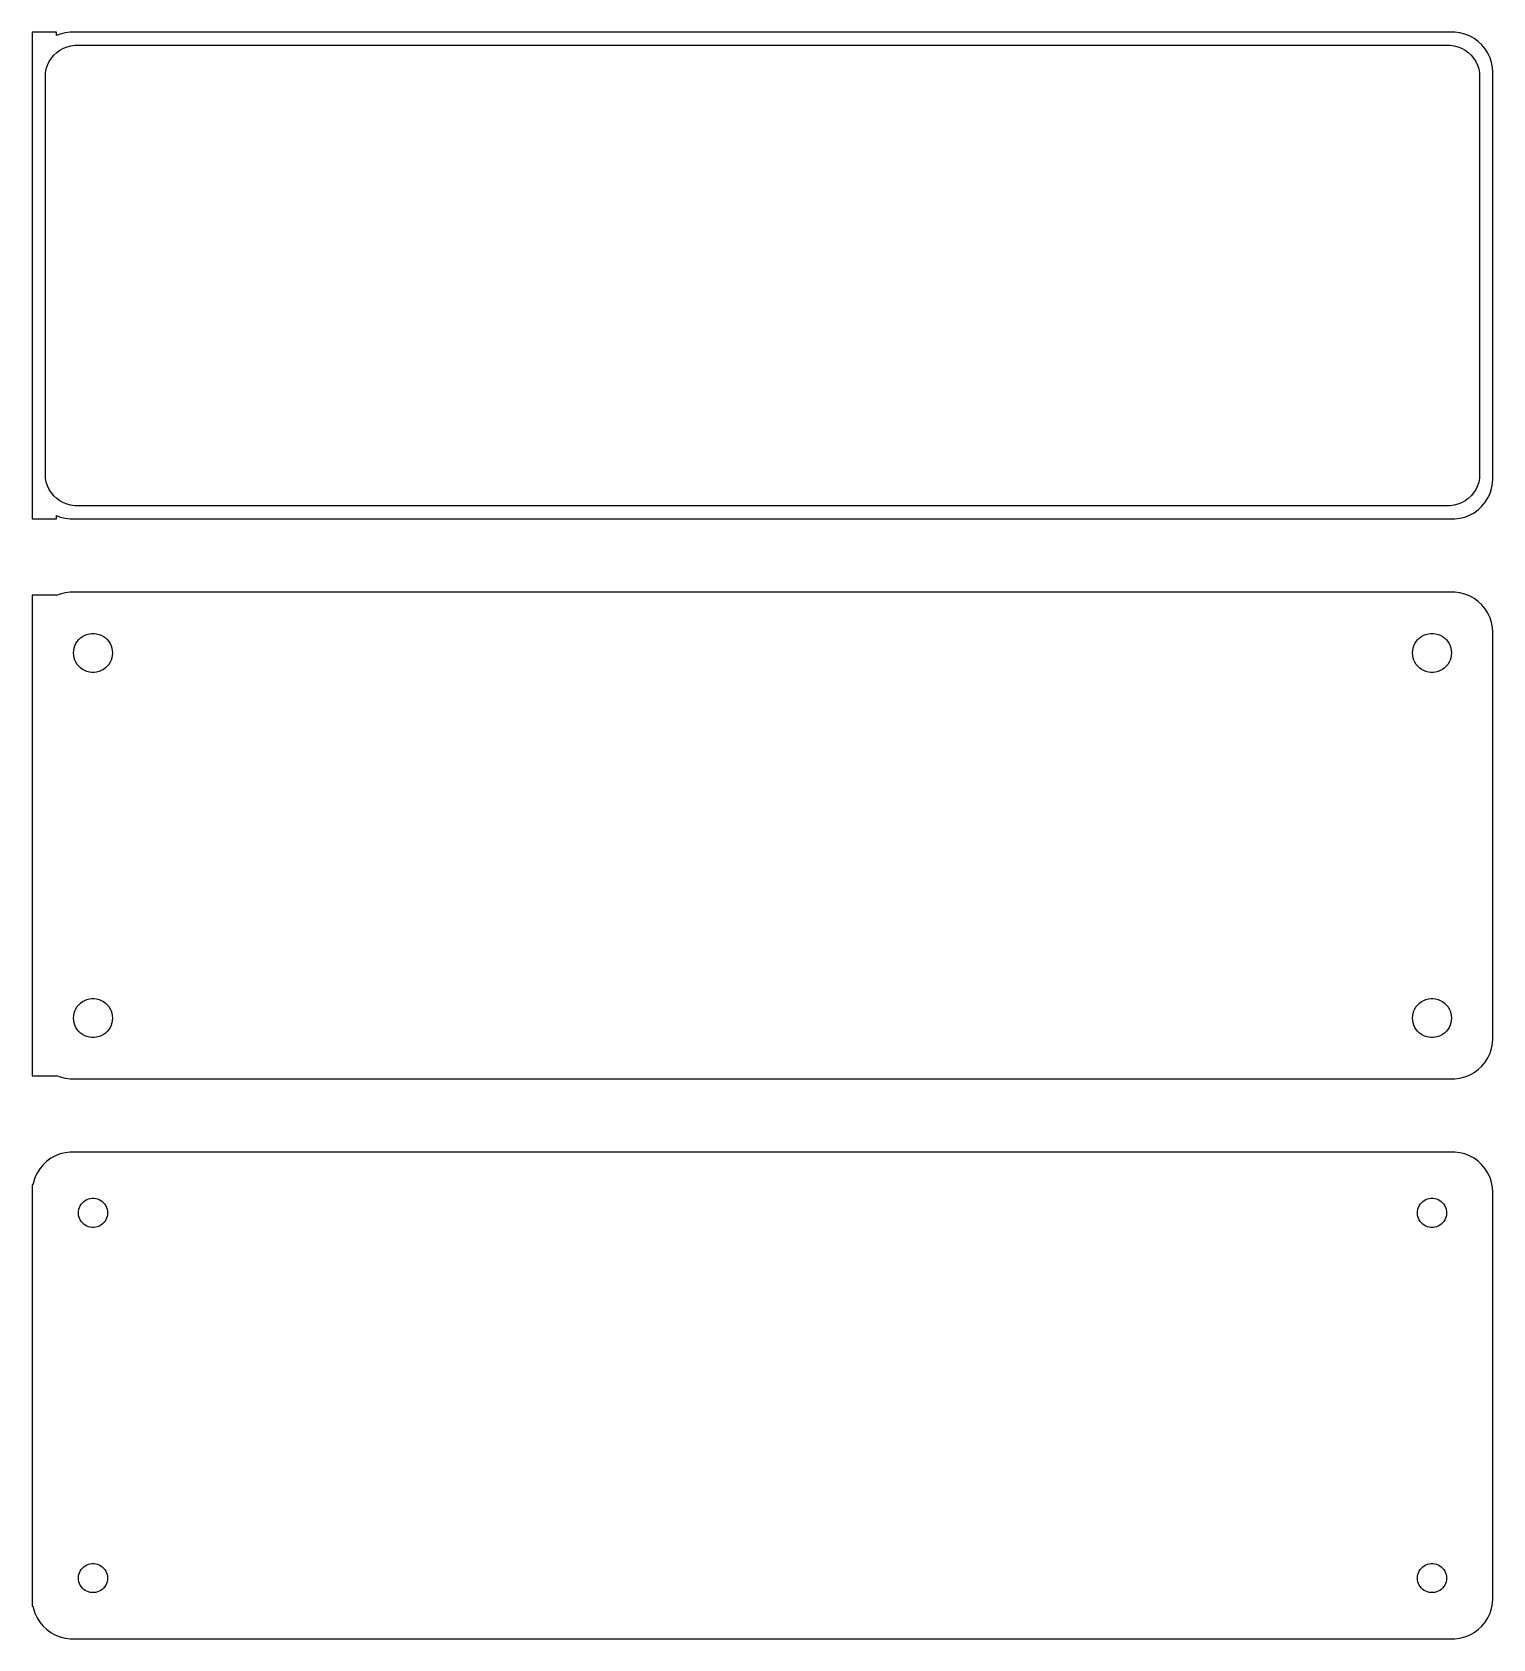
# Model space of a CAD drawing. Header units: metres. Extents: x -90 to 90, y 108 to 306.
import ezdxf

# ---------------------------------------------------------------- set-up
doc = ezdxf.new("R2010")
doc.units = ezdxf.units.M

msp = doc.modelspace()

# ---------------------------------------------------------------- linework, layer by layer
for p, q in [((-87, 305.99), (-90, 305.99)), ((-90, 305.99), (-90, 246.01)), ((-87, 305.575), (-87, 305.99)), ((-86.5451, 305.755), (-87, 305.575)), ((-85.9369, 305.911), (-86.5451, 305.755)), ((-85.3139, 305.99), (-85.9369, 305.911)), ((85.3139, 305.99), (-85.3139, 305.99)), ((85.9369, 305.911), (85.3139, 305.99)), ((86.5451, 305.755), (85.9369, 305.911)), ((87.1289, 305.524), (86.5451, 305.755)), ((87.6791, 305.222), (87.1289, 305.524)), ((88.1871, 304.853), (87.6791, 305.222)), ((-87.633, 302.776), (-87.323, 303.151)), ((-87.323, 303.151), (-86.9685, 303.484)), ((-86.9685, 303.484), (-86.5751, 303.77)), ((-86.5751, 303.77), (-86.1489, 304.004)), ((-86.1489, 304.004), (-85.6967, 304.183)), ((-85.6967, 304.183), (-85.2256, 304.304)), ((-85.2256, 304.304), (-84.7432, 304.365)), ((-84.7432, 304.365), (84.7432, 304.365)), ((84.7432, 304.365), (85.2256, 304.304)), ((85.2256, 304.304), (85.6967, 304.183)), ((85.6967, 304.183), (86.1489, 304.004)), ((86.1489, 304.004), (86.5751, 303.77)), ((86.5751, 303.77), (86.9685, 303.484)), ((86.9685, 303.484), (87.323, 303.151)), ((87.323, 303.151), (87.633, 302.776)), ((88.6448, 304.423), (88.1871, 304.853)), ((89.0451, 303.939), (88.6448, 304.423)), ((89.3815, 303.409), (89.0451, 303.939)), ((89.6489, 302.841), (89.3815, 303.409)), ((-88.3726, 300.5), (-88.3421, 300.985)), ((-88.3421, 300.985), (-88.251, 301.463)), ((-88.251, 301.463), (-88.1007, 301.926)), ((-88.1007, 301.926), (-87.8936, 302.366)), ((-87.8936, 302.366), (-87.633, 302.776)), ((87.633, 302.776), (87.8936, 302.366)), ((87.8936, 302.366), (88.1007, 301.926)), ((88.1007, 301.926), (88.251, 301.463)), ((88.251, 301.463), (88.3421, 300.985)), ((88.3421, 300.985), (88.3726, 300.5)), ((89.8429, 302.243), (89.6489, 302.841)), ((89.9606, 301.627), (89.8429, 302.243)), ((90, 301), (89.9606, 301.627)), ((90, 251), (90, 301)), ((-88.3726, 251.5), (-88.3726, 300.5)), ((88.3726, 300.5), (88.3726, 251.5)), ((-88.3421, 251.015), (-88.3726, 251.5)), ((88.3726, 251.5), (88.3421, 251.015)), ((-88.251, 250.537), (-88.3421, 251.015)), ((-88.1007, 250.074), (-88.251, 250.537)), ((-87.8936, 249.634), (-88.1007, 250.074)), ((-87.633, 249.224), (-87.8936, 249.634)), ((87.8936, 249.634), (87.633, 249.224)), ((88.1007, 250.074), (87.8936, 249.634)), ((88.251, 250.537), (88.1007, 250.074)), ((88.3421, 251.015), (88.251, 250.537)), ((89.6489, 249.159), (89.8429, 249.757)), ((89.8429, 249.757), (89.9606, 250.373)), ((89.9606, 250.373), (90, 251)), ((-87.323, 248.849), (-87.633, 249.224)), ((-86.9685, 248.516), (-87.323, 248.849)), ((-86.5751, 248.23), (-86.9685, 248.516)), ((-86.1489, 247.996), (-86.5751, 248.23)), ((-85.6967, 247.817), (-86.1489, 247.996)), ((-85.2256, 247.696), (-85.6967, 247.817)), ((-84.7432, 247.635), (-85.2256, 247.696)), ((84.7432, 247.635), (-84.7432, 247.635)), ((85.2256, 247.696), (84.7432, 247.635)), ((85.6967, 247.817), (85.2256, 247.696)), ((86.1489, 247.996), (85.6967, 247.817)), ((86.5751, 248.23), (86.1489, 247.996)), ((86.9685, 248.516), (86.5751, 248.23)), ((87.323, 248.849), (86.9685, 248.516)), ((87.633, 249.224), (87.323, 248.849)), ((88.1871, 247.147), (88.6448, 247.577)), ((88.6448, 247.577), (89.0451, 248.061)), ((89.0451, 248.061), (89.3815, 248.591)), ((89.3815, 248.591), (89.6489, 249.159)), ((-90, 246.01), (-87, 246.01)), ((-87, 246.425), (-86.5451, 246.245)), ((-87, 246.01), (-87, 246.425)), ((-86.5451, 246.245), (-85.9369, 246.089)), ((-85.9369, 246.089), (-85.3139, 246.01)), ((-85.3139, 246.01), (85.3139, 246.01)), ((85.3139, 246.01), (85.9369, 246.089)), ((85.9369, 246.089), (86.5451, 246.245)), ((86.5451, 246.245), (87.1289, 246.476)), ((87.1289, 246.476), (87.6791, 246.778)), ((87.6791, 246.778), (88.1871, 247.147)), ((-87, 236.615), (-90, 236.615)), ((-90, 236.615), (-90, 177.385)), ((-86.5451, 236.755), (-87, 236.575)), ((-87, 236.575), (-87, 236.615)), ((-85.9369, 236.911), (-86.5451, 236.755)), ((-85.3139, 236.99), (-85.9369, 236.911)), ((85.3139, 236.99), (-85.3139, 236.99)), ((85.9369, 236.911), (85.3139, 236.99)), ((86.5451, 236.755), (85.9369, 236.911)), ((87.1289, 236.524), (86.5451, 236.755)), ((87.6791, 236.222), (87.1289, 236.524)), ((88.1871, 235.853), (87.6791, 236.222)), ((88.6448, 235.423), (88.1871, 235.853)), ((89.0451, 234.939), (88.6448, 235.423)), ((89.3815, 234.409), (89.0451, 234.939)), ((89.6489, 233.841), (89.3815, 234.409)), ((89.8429, 233.243), (89.6489, 233.841)), ((-83.786, 231.526), (-83.5219, 231.672)), ((-83.5219, 231.672), (-83.2416, 231.783)), ((-83.2416, 231.783), (-82.9497, 231.857)), ((-82.9497, 231.857), (-82.6507, 231.895)), ((-82.6507, 231.895), (-82.3493, 231.895)), ((-82.3493, 231.895), (-82.0503, 231.857)), ((-82.0503, 231.857), (-81.7584, 231.783)), ((-81.7584, 231.783), (-81.4781, 231.672)), ((-81.4781, 231.672), (-81.214, 231.526)), ((81.214, 231.526), (81.4781, 231.672)), ((81.4781, 231.672), (81.7584, 231.783)), ((81.7584, 231.783), (82.0503, 231.857)), ((82.0503, 231.857), (82.3493, 231.895)), ((82.3493, 231.895), (82.6507, 231.895)), ((82.6507, 231.895), (82.9497, 231.857)), ((82.9497, 231.857), (83.2416, 231.783)), ((83.2416, 231.783), (83.5219, 231.672)), ((83.5219, 231.672), (83.786, 231.526)), ((89.9606, 232.627), (89.8429, 233.243)), ((90, 232), (89.9606, 232.627)), ((90, 182), (90, 232)), ((-84.9, 229.5), (-84.8811, 229.801)), ((-84.8811, 229.801), (-84.8246, 230.097)), ((-84.8246, 230.097), (-84.7315, 230.383)), ((-84.7315, 230.383), (-84.6031, 230.656)), ((-84.6031, 230.656), (-84.4416, 230.911)), ((-84.4416, 230.911), (-84.2495, 231.143)), ((-84.2495, 231.143), (-84.0298, 231.349)), ((-84.0298, 231.349), (-83.786, 231.526)), ((-81.214, 231.526), (-80.9702, 231.349)), ((-80.9702, 231.349), (-80.7505, 231.143)), ((-80.7505, 231.143), (-80.5583, 230.911)), ((-80.5583, 230.911), (-80.3969, 230.656)), ((-80.3969, 230.656), (-80.2685, 230.383)), ((-80.2685, 230.383), (-80.1754, 230.097)), ((-80.1754, 230.097), (-80.1189, 229.801)), ((-80.1189, 229.801), (-80.1, 229.5)), ((80.1, 229.5), (80.1189, 229.801)), ((80.1189, 229.801), (80.1754, 230.097)), ((80.1754, 230.097), (80.2685, 230.383)), ((80.2685, 230.383), (80.3969, 230.656)), ((80.3969, 230.656), (80.5583, 230.911)), ((80.5583, 230.911), (80.7505, 231.143)), ((80.7505, 231.143), (80.9702, 231.349)), ((80.9702, 231.349), (81.214, 231.526)), ((83.786, 231.526), (84.0298, 231.349)), ((84.0298, 231.349), (84.2495, 231.143)), ((84.2495, 231.143), (84.4416, 230.911)), ((84.4416, 230.911), (84.6031, 230.656)), ((84.6031, 230.656), (84.7315, 230.383)), ((84.7315, 230.383), (84.8246, 230.097)), ((84.8246, 230.097), (84.8811, 229.801)), ((84.8811, 229.801), (84.9, 229.5)), ((-84.8811, 229.199), (-84.9, 229.5)), ((-84.8246, 228.903), (-84.8811, 229.199)), ((-84.7315, 228.617), (-84.8246, 228.903)), ((-84.6031, 228.344), (-84.7315, 228.617)), ((-84.4416, 228.089), (-84.6031, 228.344)), ((-84.2495, 227.857), (-84.4416, 228.089)), ((-84.0298, 227.651), (-84.2495, 227.857)), ((-80.7505, 227.857), (-80.9702, 227.651)), ((-80.5583, 228.089), (-80.7505, 227.857)), ((-80.3969, 228.344), (-80.5583, 228.089)), ((-80.2685, 228.617), (-80.3969, 228.344)), ((-80.1754, 228.903), (-80.2685, 228.617)), ((-80.1189, 229.199), (-80.1754, 228.903)), ((-80.1, 229.5), (-80.1189, 229.199)), ((80.1189, 229.199), (80.1, 229.5)), ((80.1754, 228.903), (80.1189, 229.199)), ((80.2685, 228.617), (80.1754, 228.903)), ((80.3969, 228.344), (80.2685, 228.617)), ((80.5583, 228.089), (80.3969, 228.344)), ((80.7505, 227.857), (80.5583, 228.089)), ((80.9702, 227.651), (80.7505, 227.857)), ((84.2495, 227.857), (84.0298, 227.651)), ((84.4416, 228.089), (84.2495, 227.857)), ((84.6031, 228.344), (84.4416, 228.089)), ((84.7315, 228.617), (84.6031, 228.344)), ((84.8246, 228.903), (84.7315, 228.617)), ((84.8811, 229.199), (84.8246, 228.903)), ((84.9, 229.5), (84.8811, 229.199)), ((-83.786, 227.474), (-84.0298, 227.651)), ((-83.5219, 227.328), (-83.786, 227.474)), ((-83.2416, 227.217), (-83.5219, 227.328)), ((-82.9497, 227.143), (-83.2416, 227.217)), ((-82.6507, 227.105), (-82.9497, 227.143)), ((-82.3493, 227.105), (-82.6507, 227.105)), ((-82.0503, 227.143), (-82.3493, 227.105)), ((-81.7584, 227.217), (-82.0503, 227.143)), ((-81.4781, 227.328), (-81.7584, 227.217)), ((-81.214, 227.474), (-81.4781, 227.328)), ((-80.9702, 227.651), (-81.214, 227.474)), ((81.214, 227.474), (80.9702, 227.651)), ((81.4781, 227.328), (81.214, 227.474)), ((81.7584, 227.217), (81.4781, 227.328)), ((82.0503, 227.143), (81.7584, 227.217)), ((82.3493, 227.105), (82.0503, 227.143)), ((82.6507, 227.105), (82.3493, 227.105)), ((82.9497, 227.143), (82.6507, 227.105)), ((83.2416, 227.217), (82.9497, 227.143)), ((83.5219, 227.328), (83.2416, 227.217)), ((83.786, 227.474), (83.5219, 227.328)), ((84.0298, 227.651), (83.786, 227.474)), ((-84.4416, 185.911), (-84.2495, 186.143)), ((-84.2495, 186.143), (-84.0298, 186.349)), ((-84.0298, 186.349), (-83.786, 186.526)), ((-83.786, 186.526), (-83.5219, 186.672)), ((-83.5219, 186.672), (-83.2416, 186.783)), ((-83.2416, 186.783), (-82.9497, 186.857)), ((-82.9497, 186.857), (-82.6507, 186.895)), ((-82.6507, 186.895), (-82.3493, 186.895)), ((-82.3493, 186.895), (-82.0503, 186.857)), ((-82.0503, 186.857), (-81.7584, 186.783)), ((-81.7584, 186.783), (-81.4781, 186.672)), ((-81.4781, 186.672), (-81.214, 186.526)), ((-81.214, 186.526), (-80.9702, 186.349)), ((-80.9702, 186.349), (-80.7505, 186.143)), ((-80.7505, 186.143), (-80.5583, 185.911)), ((80.5583, 185.911), (80.7505, 186.143)), ((80.7505, 186.143), (80.9702, 186.349)), ((80.9702, 186.349), (81.214, 186.526)), ((81.214, 186.526), (81.4781, 186.672)), ((81.4781, 186.672), (81.7584, 186.783)), ((81.7584, 186.783), (82.0503, 186.857)), ((82.0503, 186.857), (82.3493, 186.895)), ((82.3493, 186.895), (82.6507, 186.895)), ((82.6507, 186.895), (82.9497, 186.857)), ((82.9497, 186.857), (83.2416, 186.783)), ((83.2416, 186.783), (83.5219, 186.672)), ((83.5219, 186.672), (83.786, 186.526)), ((83.786, 186.526), (84.0298, 186.349)), ((84.0298, 186.349), (84.2495, 186.143)), ((84.2495, 186.143), (84.4416, 185.911)), ((-84.9, 184.5), (-84.8811, 184.801)), ((-84.8811, 184.199), (-84.9, 184.5)), ((-84.8811, 184.801), (-84.8246, 185.097)), ((-84.8246, 183.903), (-84.8811, 184.199)), ((-84.8246, 185.097), (-84.7315, 185.383)), ((-84.7315, 185.383), (-84.6031, 185.656)), ((-84.6031, 185.656), (-84.4416, 185.911)), ((-80.5583, 185.911), (-80.3969, 185.656)), ((-80.3969, 185.656), (-80.2685, 185.383)), ((-80.2685, 185.383), (-80.1754, 185.097)), ((-80.1754, 185.097), (-80.1189, 184.801)), ((-80.1189, 184.199), (-80.1754, 183.903)), ((-80.1189, 184.801), (-80.1, 184.5)), ((-80.1, 184.5), (-80.1189, 184.199)), ((80.1, 184.5), (80.1189, 184.801)), ((80.1189, 184.199), (80.1, 184.5)), ((80.1189, 184.801), (80.1754, 185.097)), ((80.1754, 183.903), (80.1189, 184.199)), ((80.1754, 185.097), (80.2685, 185.383)), ((80.2685, 185.383), (80.3969, 185.656)), ((80.3969, 185.656), (80.5583, 185.911)), ((84.4416, 185.911), (84.6031, 185.656)), ((84.6031, 185.656), (84.7315, 185.383)), ((84.7315, 185.383), (84.8246, 185.097)), ((84.8246, 185.097), (84.8811, 184.801)), ((84.8811, 184.199), (84.8246, 183.903)), ((84.8811, 184.801), (84.9, 184.5)), ((84.9, 184.5), (84.8811, 184.199)), ((-84.7315, 183.617), (-84.8246, 183.903)), ((-84.6031, 183.344), (-84.7315, 183.617)), ((-84.4416, 183.089), (-84.6031, 183.344)), ((-84.2495, 182.857), (-84.4416, 183.089)), ((-84.0298, 182.651), (-84.2495, 182.857)), ((-83.786, 182.474), (-84.0298, 182.651)), ((-83.5219, 182.328), (-83.786, 182.474)), ((-83.2416, 182.217), (-83.5219, 182.328)), ((-82.9497, 182.143), (-83.2416, 182.217)), ((-82.6507, 182.105), (-82.9497, 182.143)), ((-82.0503, 182.143), (-82.3493, 182.105)), ((-81.7584, 182.217), (-82.0503, 182.143)), ((-81.4781, 182.328), (-81.7584, 182.217)), ((-81.214, 182.474), (-81.4781, 182.328)), ((-80.9702, 182.651), (-81.214, 182.474)), ((-80.7505, 182.857), (-80.9702, 182.651)), ((-80.5583, 183.089), (-80.7505, 182.857)), ((-80.3969, 183.344), (-80.5583, 183.089)), ((-80.2685, 183.617), (-80.3969, 183.344)), ((-80.1754, 183.903), (-80.2685, 183.617)), ((80.2685, 183.617), (80.1754, 183.903)), ((80.3969, 183.344), (80.2685, 183.617)), ((80.5583, 183.089), (80.3969, 183.344)), ((80.7505, 182.857), (80.5583, 183.089)), ((80.9702, 182.651), (80.7505, 182.857)), ((81.214, 182.474), (80.9702, 182.651)), ((81.4781, 182.328), (81.214, 182.474)), ((81.7584, 182.217), (81.4781, 182.328)), ((82.0503, 182.143), (81.7584, 182.217)), ((82.3493, 182.105), (82.0503, 182.143)), ((82.9497, 182.143), (82.6507, 182.105)), ((83.2416, 182.217), (82.9497, 182.143)), ((83.5219, 182.328), (83.2416, 182.217)), ((83.786, 182.474), (83.5219, 182.328)), ((84.0298, 182.651), (83.786, 182.474)), ((84.2495, 182.857), (84.0298, 182.651)), ((84.4416, 183.089), (84.2495, 182.857)), ((84.6031, 183.344), (84.4416, 183.089)), ((84.7315, 183.617), (84.6031, 183.344)), ((84.8246, 183.903), (84.7315, 183.617)), ((-82.3493, 182.105), (-82.6507, 182.105)), ((82.6507, 182.105), (82.3493, 182.105)), ((89.6489, 180.159), (89.8429, 180.757)), ((89.8429, 180.757), (89.9606, 181.373)), ((89.9606, 181.373), (90, 182)), ((88.1871, 178.147), (88.6448, 178.577)), ((88.6448, 178.577), (89.0451, 179.061)), ((89.0451, 179.061), (89.3815, 179.591)), ((89.3815, 179.591), (89.6489, 180.159)), ((-90, 177.385), (-87, 177.385)), ((-87, 177.385), (-87, 177.425)), ((-87, 177.425), (-86.5451, 177.245)), ((-86.5451, 177.245), (-85.9369, 177.089)), ((-85.9369, 177.089), (-85.3139, 177.01)), ((-85.3139, 177.01), (85.3139, 177.01)), ((85.3139, 177.01), (85.9369, 177.089)), ((85.9369, 177.089), (86.5451, 177.245)), ((86.5451, 177.245), (87.1289, 177.476)), ((87.1289, 177.476), (87.6791, 177.778)), ((87.6791, 177.778), (88.1871, 178.147)), ((-88.6448, 166.423), (-89.0451, 165.939)), ((-88.1871, 166.853), (-88.6448, 166.423)), ((-87.6791, 167.222), (-88.1871, 166.853)), ((-87.1289, 167.524), (-87.6791, 167.222)), ((-86.5451, 167.755), (-87.1289, 167.524)), ((-85.9369, 167.911), (-86.5451, 167.755)), ((-85.3139, 167.99), (-85.9369, 167.911)), ((85.3139, 167.99), (-85.3139, 167.99)), ((85.9369, 167.911), (85.3139, 167.99)), ((86.5451, 167.755), (85.9369, 167.911)), ((87.1289, 167.524), (86.5451, 167.755)), ((87.6791, 167.222), (87.1289, 167.524)), ((88.1871, 166.853), (87.6791, 167.222)), ((88.6448, 166.423), (88.1871, 166.853)), ((89.0451, 165.939), (88.6448, 166.423)), ((-89.6489, 164.841), (-89.8429, 164.243)), ((-89.3815, 165.409), (-89.6489, 164.841)), ((-89.0451, 165.939), (-89.3815, 165.409)), ((89.3815, 165.409), (89.0451, 165.939)), ((89.6489, 164.841), (89.3815, 165.409)), ((89.8429, 164.243), (89.6489, 164.841)), ((-89.9, 163.944), (-90, 163.944)), ((-90, 163.944), (-90, 112.056)), ((-89.8429, 164.243), (-89.9, 163.944)), ((89.9606, 163.627), (89.8429, 164.243)), ((90, 163), (89.9606, 163.627)), ((90, 113), (90, 163)), ((-84.3, 160.5), (-84.2858, 160.726)), ((-84.2858, 160.274), (-84.3, 160.5)), ((-84.2858, 160.726), (-84.2434, 160.948)), ((-84.2434, 160.948), (-84.1736, 161.163)), ((-84.1736, 161.163), (-84.0773, 161.367)), ((-84.0773, 161.367), (-83.9562, 161.558)), ((-83.9562, 161.558), (-83.8121, 161.732)), ((-83.8121, 161.732), (-83.6474, 161.887)), ((-83.6474, 161.887), (-83.4645, 162.02)), ((-83.4645, 162.02), (-83.2664, 162.129)), ((-83.2664, 162.129), (-83.0562, 162.212)), ((-83.0562, 162.212), (-82.8373, 162.268)), ((-82.8373, 162.268), (-82.613, 162.296)), ((-82.613, 162.296), (-82.387, 162.296)), ((-82.387, 162.296), (-82.1627, 162.268)), ((-82.1627, 162.268), (-81.9438, 162.212)), ((-81.9438, 162.212), (-81.7336, 162.129)), ((-81.7336, 162.129), (-81.5355, 162.02)), ((-81.5355, 162.02), (-81.3526, 161.887)), ((-81.3526, 161.887), (-81.1879, 161.732)), ((-81.1879, 161.732), (-81.0438, 161.558)), ((-81.0438, 161.558), (-80.9226, 161.367)), ((-80.9226, 161.367), (-80.8264, 161.163)), ((-80.8264, 161.163), (-80.7565, 160.948)), ((-80.7565, 160.948), (-80.7142, 160.726)), ((-80.7142, 160.726), (-80.7, 160.5)), ((-80.7, 160.5), (-80.7142, 160.274)), ((80.7, 160.5), (80.7142, 160.726)), ((80.7142, 160.274), (80.7, 160.5)), ((80.7142, 160.726), (80.7565, 160.948)), ((80.7565, 160.948), (80.8264, 161.163)), ((80.8264, 161.163), (80.9226, 161.367)), ((80.9226, 161.367), (81.0438, 161.558)), ((81.0438, 161.558), (81.1879, 161.732)), ((81.1879, 161.732), (81.3526, 161.887)), ((81.3526, 161.887), (81.5355, 162.02)), ((81.5355, 162.02), (81.7336, 162.129)), ((81.7336, 162.129), (81.9438, 162.212)), ((81.9438, 162.212), (82.1627, 162.268)), ((82.1627, 162.268), (82.387, 162.296)), ((82.387, 162.296), (82.613, 162.296)), ((82.613, 162.296), (82.8373, 162.268)), ((82.8373, 162.268), (83.0562, 162.212)), ((83.0562, 162.212), (83.2664, 162.129)), ((83.2664, 162.129), (83.4645, 162.02)), ((83.4645, 162.02), (83.6474, 161.887)), ((83.6474, 161.887), (83.8121, 161.732)), ((83.8121, 161.732), (83.9562, 161.558)), ((83.9562, 161.558), (84.0773, 161.367)), ((84.0773, 161.367), (84.1736, 161.163)), ((84.1736, 161.163), (84.2434, 160.948)), ((84.2434, 160.948), (84.2858, 160.726)), ((84.2858, 160.726), (84.3, 160.5)), ((84.3, 160.5), (84.2858, 160.274)), ((-84.2434, 160.052), (-84.2858, 160.274)), ((-84.1736, 159.837), (-84.2434, 160.052)), ((-84.0773, 159.633), (-84.1736, 159.837)), ((-83.9562, 159.442), (-84.0773, 159.633)), ((-83.8121, 159.268), (-83.9562, 159.442)), ((-83.6474, 159.113), (-83.8121, 159.268)), ((-83.4645, 158.98), (-83.6474, 159.113)), ((-83.2664, 158.871), (-83.4645, 158.98)), ((-83.0562, 158.788), (-83.2664, 158.871)), ((-82.8373, 158.732), (-83.0562, 158.788)), ((-82.613, 158.704), (-82.8373, 158.732)), ((-82.387, 158.704), (-82.613, 158.704)), ((-82.1627, 158.732), (-82.387, 158.704)), ((-81.9438, 158.788), (-82.1627, 158.732)), ((-81.7336, 158.871), (-81.9438, 158.788)), ((-81.5355, 158.98), (-81.7336, 158.871)), ((-81.3526, 159.113), (-81.5355, 158.98)), ((-81.1879, 159.268), (-81.3526, 159.113)), ((-81.0438, 159.442), (-81.1879, 159.268)), ((-80.9226, 159.633), (-81.0438, 159.442)), ((-80.8264, 159.837), (-80.9226, 159.633)), ((-80.7565, 160.052), (-80.8264, 159.837)), ((-80.7142, 160.274), (-80.7565, 160.052)), ((80.7565, 160.052), (80.7142, 160.274)), ((80.8264, 159.837), (80.7565, 160.052)), ((80.9226, 159.633), (80.8264, 159.837)), ((81.0438, 159.442), (80.9226, 159.633)), ((81.1879, 159.268), (81.0438, 159.442)), ((81.3526, 159.113), (81.1879, 159.268)), ((81.5355, 158.98), (81.3526, 159.113)), ((81.7336, 158.871), (81.5355, 158.98)), ((81.9438, 158.788), (81.7336, 158.871)), ((82.1627, 158.732), (81.9438, 158.788)), ((82.387, 158.704), (82.1627, 158.732)), ((82.613, 158.704), (82.387, 158.704)), ((82.8373, 158.732), (82.613, 158.704)), ((83.0562, 158.788), (82.8373, 158.732)), ((83.2664, 158.871), (83.0562, 158.788)), ((83.4645, 158.98), (83.2664, 158.871)), ((83.6474, 159.113), (83.4645, 158.98)), ((83.8121, 159.268), (83.6474, 159.113)), ((83.9562, 159.442), (83.8121, 159.268)), ((84.0773, 159.633), (83.9562, 159.442)), ((84.1736, 159.837), (84.0773, 159.633)), ((84.2434, 160.052), (84.1736, 159.837)), ((84.2858, 160.274), (84.2434, 160.052)), ((-83.8121, 116.732), (-83.6474, 116.887)), ((-83.6474, 116.887), (-83.4645, 117.02)), ((-83.4645, 117.02), (-83.2664, 117.129)), ((-83.2664, 117.129), (-83.0562, 117.212)), ((-83.0562, 117.212), (-82.8373, 117.268)), ((-82.8373, 117.268), (-82.613, 117.296)), ((-82.613, 117.296), (-82.387, 117.296)), ((-82.387, 117.296), (-82.1627, 117.268)), ((-82.1627, 117.268), (-81.9438, 117.212)), ((-81.9438, 117.212), (-81.7336, 117.129)), ((-81.7336, 117.129), (-81.5355, 117.02)), ((-81.5355, 117.02), (-81.3526, 116.887)), ((-81.3526, 116.887), (-81.1879, 116.732)), ((81.1879, 116.732), (81.3526, 116.887)), ((81.3526, 116.887), (81.5355, 117.02)), ((81.5355, 117.02), (81.7336, 117.129)), ((81.7336, 117.129), (81.9438, 117.212)), ((81.9438, 117.212), (82.1627, 117.268)), ((82.1627, 117.268), (82.387, 117.296)), ((82.387, 117.296), (82.613, 117.296)), ((82.613, 117.296), (82.8373, 117.268)), ((82.8373, 117.268), (83.0562, 117.212)), ((83.0562, 117.212), (83.2664, 117.129)), ((83.2664, 117.129), (83.4645, 117.02)), ((83.4645, 117.02), (83.6474, 116.887)), ((83.6474, 116.887), (83.8121, 116.732)), ((-84.3, 115.5), (-84.2858, 115.726)), ((-84.2858, 115.274), (-84.3, 115.5)), ((-84.2858, 115.726), (-84.2434, 115.948)), ((-84.2434, 115.052), (-84.2858, 115.274)), ((-84.2434, 115.948), (-84.1736, 116.163)), ((-84.1736, 114.837), (-84.2434, 115.052)), ((-84.1736, 116.163), (-84.0773, 116.367)), ((-84.0773, 114.633), (-84.1736, 114.837)), ((-84.0773, 116.367), (-83.9562, 116.558)), ((-83.9562, 116.558), (-83.8121, 116.732)), ((-81.1879, 116.732), (-81.0438, 116.558)), ((-81.0438, 116.558), (-80.9226, 116.367)), ((-80.9226, 116.367), (-80.8264, 116.163)), ((-80.8264, 114.837), (-80.9226, 114.633)), ((-80.8264, 116.163), (-80.7565, 115.948)), ((-80.7565, 115.052), (-80.8264, 114.837)), ((-80.7565, 115.948), (-80.7142, 115.726)), ((-80.7142, 115.274), (-80.7565, 115.052)), ((-80.7142, 115.726), (-80.7, 115.5)), ((-80.7, 115.5), (-80.7142, 115.274)), ((80.7, 115.5), (80.7142, 115.726)), ((80.7142, 115.274), (80.7, 115.5)), ((80.7142, 115.726), (80.7565, 115.948)), ((80.7565, 115.052), (80.7142, 115.274)), ((80.7565, 115.948), (80.8264, 116.163)), ((80.8264, 114.837), (80.7565, 115.052)), ((80.8264, 116.163), (80.9226, 116.367)), ((80.9226, 114.633), (80.8264, 114.837)), ((80.9226, 116.367), (81.0438, 116.558)), ((81.0438, 116.558), (81.1879, 116.732)), ((83.8121, 116.732), (83.9562, 116.558)), ((83.9562, 116.558), (84.0773, 116.367)), ((84.0773, 116.367), (84.1736, 116.163)), ((84.1736, 114.837), (84.0773, 114.633)), ((84.1736, 116.163), (84.2434, 115.948)), ((84.2434, 115.052), (84.1736, 114.837)), ((84.2434, 115.948), (84.2858, 115.726)), ((84.2858, 115.274), (84.2434, 115.052)), ((84.2858, 115.726), (84.3, 115.5)), ((84.3, 115.5), (84.2858, 115.274)), ((-83.9562, 114.442), (-84.0773, 114.633)), ((-83.8121, 114.268), (-83.9562, 114.442)), ((-83.6474, 114.113), (-83.8121, 114.268)), ((-83.4645, 113.98), (-83.6474, 114.113)), ((-83.2664, 113.871), (-83.4645, 113.98)), ((-83.0562, 113.788), (-83.2664, 113.871)), ((-82.8373, 113.732), (-83.0562, 113.788)), ((-82.613, 113.704), (-82.8373, 113.732)), ((-82.387, 113.704), (-82.613, 113.704)), ((-82.1627, 113.732), (-82.387, 113.704)), ((-81.9438, 113.788), (-82.1627, 113.732)), ((-81.7336, 113.871), (-81.9438, 113.788)), ((-81.5355, 113.98), (-81.7336, 113.871)), ((-81.3526, 114.113), (-81.5355, 113.98)), ((-81.1879, 114.268), (-81.3526, 114.113)), ((-81.0438, 114.442), (-81.1879, 114.268)), ((-80.9226, 114.633), (-81.0438, 114.442)), ((81.0438, 114.442), (80.9226, 114.633)), ((81.1879, 114.268), (81.0438, 114.442)), ((81.3526, 114.113), (81.1879, 114.268)), ((81.5355, 113.98), (81.3526, 114.113)), ((81.7336, 113.871), (81.5355, 113.98)), ((81.9438, 113.788), (81.7336, 113.871)), ((82.1627, 113.732), (81.9438, 113.788)), ((82.387, 113.704), (82.1627, 113.732)), ((82.613, 113.704), (82.387, 113.704)), ((82.8373, 113.732), (82.613, 113.704)), ((83.0562, 113.788), (82.8373, 113.732)), ((83.2664, 113.871), (83.0562, 113.788)), ((83.4645, 113.98), (83.2664, 113.871)), ((83.6474, 114.113), (83.4645, 113.98)), ((83.8121, 114.268), (83.6474, 114.113)), ((83.9562, 114.442), (83.8121, 114.268)), ((84.0773, 114.633), (83.9562, 114.442)), ((89.9606, 112.373), (90, 113)), ((-90, 112.056), (-89.9, 112.056)), ((-89.9, 112.056), (-89.8429, 111.757)), ((-89.8429, 111.757), (-89.6489, 111.159)), ((-89.6489, 111.159), (-89.3815, 110.591)), ((89.3815, 110.591), (89.6489, 111.159)), ((89.6489, 111.159), (89.8429, 111.757)), ((89.8429, 111.757), (89.9606, 112.373)), ((-89.3815, 110.591), (-89.0451, 110.061)), ((-89.0451, 110.061), (-88.6448, 109.577)), ((-88.6448, 109.577), (-88.1871, 109.147)), ((-88.1871, 109.147), (-87.6791, 108.778)), ((87.6791, 108.778), (88.1871, 109.147)), ((88.1871, 109.147), (88.6448, 109.577)), ((88.6448, 109.577), (89.0451, 110.061)), ((89.0451, 110.061), (89.3815, 110.591)), ((-87.6791, 108.778), (-87.1289, 108.476)), ((-87.1289, 108.476), (-86.5451, 108.245)), ((-86.5451, 108.245), (-85.9369, 108.089)), ((-85.9369, 108.089), (-85.3139, 108.01)), ((-85.3139, 108.01), (85.3139, 108.01)), ((85.3139, 108.01), (85.9369, 108.089)), ((85.9369, 108.089), (86.5451, 108.245)), ((86.5451, 108.245), (87.1289, 108.476)), ((87.1289, 108.476), (87.6791, 108.778))]:
    msp.add_line(p, q)

doc.saveas('drawing.dxf')
